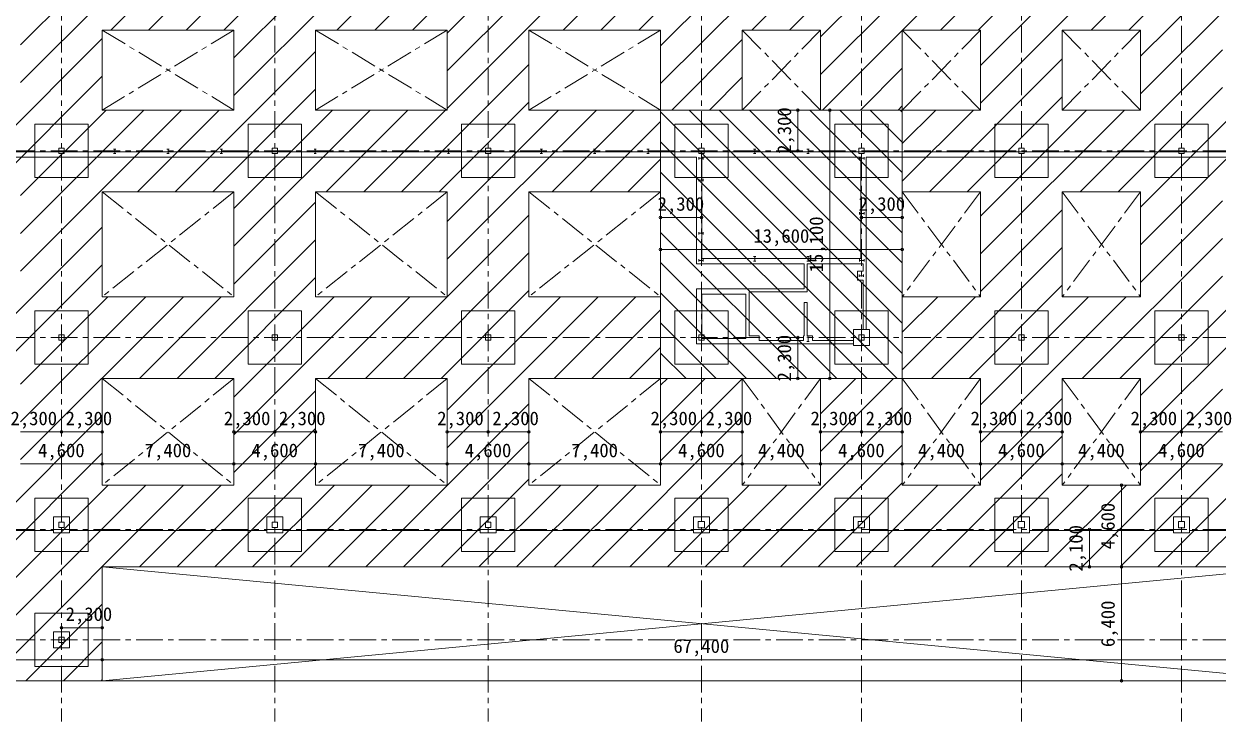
# Model space of a CAD drawing. Units: millimetres at full size, sheet at 1:300. Extents: x -272537 to 274500, y -185098 to 187500.
# Drawn here: x -234214 to -167041, y 77399 to 116793 of the extents above; entities that cross this region are included whole.
import ezdxf
from ezdxf.enums import TextEntityAlignment as Align

# ---------------------------------------------------------------- set-up
doc = ezdxf.new("R2010")
doc.units = ezdxf.units.MM
doc.header["$LTSCALE"] = 300
doc.header["$PDMODE"] = 32
doc.header["$PDSIZE"] = 150
doc.linetypes.add('CHAIN1', pattern=[8, 5, -1, 1, -1])
for name, color, linetype, lineweight in [('0-0_基準線', 7, 'Continuous', 9), ('0-1_躯体', 2, 'Continuous', 9), ('0-2_間仕切り', 7, 'Continuous', 9), ('0-3_建具', 2, 'Continuous', 18), ('0-4_設備家具', 7, 'CHAIN1', 9), ('0-6_文字', 2, 'Continuous', 5), ('0-8_補助線', 4, 'Continuous', 5), ('0-F_', 4, 'CHAIN1', 5)]:
    doc.layers.add(name, color=color, linetype=linetype, lineweight=lineweight)
doc.styles.add('ＭＳ ゴシック', font='')
doc.styles.get('ＭＳ ゴシック').set_extended_font_data('MS Gothic')

msp = doc.modelspace()

# ---------------------------------------------------------------- linework, layer by layer
at = {"layer": '0-0_基準線'}
for p, q in [((-229165.6, 109743.3), (-229040.6, 109743.3)), ((-229165.6, 109493.3), (-229040.6, 109493.3)), ((-229103.1, 109743.3), (-229103.1, 109493.3)), ((-226165.6, 109743.3), (-226040.6, 109743.3)), ((-226165.6, 109493.3), (-226040.6, 109493.3)), ((-226103.1, 109743.3), (-226103.1, 109493.3)), ((-223165.6, 109743.3), (-223040.6, 109743.3)), ((-223165.6, 109493.3), (-223040.6, 109493.3)), ((-223103.1, 109743.3), (-223103.1, 109493.3)), ((-217890.6, 109743.3), (-217765.6, 109743.3)), ((-217890.6, 109493.3), (-217765.6, 109493.3)), ((-217828.1, 109743.3), (-217828.1, 109493.3)), ((-210390.6, 109743.3), (-210265.6, 109743.3)), ((-210390.6, 109493.3), (-210265.6, 109493.3)), ((-210328.1, 109743.3), (-210328.1, 109493.3)), ((-205165.6, 109743.3), (-205040.6, 109743.3)), ((-205165.6, 109493.3), (-205040.6, 109493.3)), ((-205103.1, 109743.3), (-205103.1, 109493.3)), ((-202165.6, 109743.3), (-202040.6, 109743.3)), ((-202165.6, 109493.3), (-202040.6, 109493.3)), ((-202103.1, 109743.3), (-202103.1, 109493.3)), ((-199165.6, 109743.3), (-199040.6, 109743.3)), ((-199165.6, 109493.3), (-199040.6, 109493.3)), ((-199103.1, 109743.3), (-199103.1, 109493.3)), ((-193165.6, 109743.3), (-193040.6, 109743.3)), ((-193165.6, 109493.3), (-193040.6, 109493.3)), ((-193103.1, 109743.3), (-193103.1, 109493.3)), ((-190165.6, 109743.3), (-190040.6, 109743.3)), ((-190165.6, 109493.3), (-190040.6, 109493.3)), ((-190103.1, 109743.3), (-190103.1, 109493.3)), ((-196253.1, 109293.3), (-196253.1, 109168.3)), ((-196003.1, 109230.8), (-196253.1, 109230.8)), ((-196003.1, 109293.3), (-196003.1, 109168.3)), ((-187203.1, 109293.3), (-187203.1, 109168.3)), ((-186953.1, 109230.8), (-187203.1, 109230.8)), ((-186953.1, 109293.3), (-186953.1, 109168.3)), ((-196253.1, 108072.7), (-196253.1, 107947.7)), ((-196003.1, 108010.2), (-196253.1, 108010.2)), ((-196003.1, 108072.7), (-196003.1, 107947.7)), ((-187203.1, 106197.5), (-187203.1, 106072.5)), ((-186953.1, 106135), (-187203.1, 106135)), ((-186953.1, 106197.5), (-186953.1, 106072.5)), ((-196253.1, 105072.7), (-196253.1, 104947.7)), ((-196003.1, 105010.2), (-196253.1, 105010.2)), ((-196003.1, 105072.7), (-196003.1, 104947.7)), ((-196253.1, 103548.3), (-196253.1, 103423.3)), ((-196003.1, 103485.8), (-196253.1, 103485.8)), ((-196003.1, 103548.3), (-196003.1, 103423.3)), ((-193165.6, 103698.3), (-193040.6, 103698.3)), ((-193165.6, 103448.3), (-193040.6, 103448.3)), ((-193103.1, 103698.3), (-193103.1, 103448.3)), ((-190165.6, 103698.3), (-190040.6, 103698.3)), ((-190165.6, 103448.3), (-190040.6, 103448.3)), ((-190103.1, 103698.3), (-190103.1, 103448.3)), ((-187203.1, 103423.3), (-187203.1, 103548.3)), ((-186953.1, 103485.8), (-187203.1, 103485.8)), ((-186953.1, 103423.3), (-186953.1, 103548.3)), ((-187228.1, 102689.2), (-187228.1, 102564.2)), ((-186978.1, 102626.7), (-187228.1, 102626.7)), ((-186978.1, 102689.2), (-186978.1, 102564.2)), ((-190165.6, 99168.3), (-190040.6, 99168.3)), ((-190165.6, 98918.3), (-190040.6, 98918.3)), ((-190103.1, 99168.3), (-190103.1, 98918.3)), ((-196278.1, 88793.3), (-195928.1, 88793.3)), ((-196278.1, 88443.3), (-196278.1, 88793.3)), ((-187278.1, 88793.3), (-186928.1, 88793.3)), ((-186928.1, 88793.3), (-186928.1, 88443.3)), ((-178278.1, 88793.3), (-177928.1, 88793.3)), ((-178278.1, 88443.3), (-178278.1, 88793.3)), ((-169278.1, 88793.3), (-168928.1, 88793.3)), ((-169278.1, 88443.3), (-169278.1, 88793.3))]:
    msp.add_line(p, q, dxfattribs=at)
for points in [[(-232253.1, 109793.3), (-231953.1, 109793.3), (-231953.1, 109493.3), (-232253.1, 109493.3)], [(-220253.1, 109793.3), (-219953.1, 109793.3), (-219953.1, 109493.3), (-220253.1, 109493.3)], [(-208253.1, 109793.3), (-207953.1, 109793.3), (-207953.1, 109493.3), (-208253.1, 109493.3)], [(-196253.1, 109793.3), (-195953.1, 109793.3), (-195953.1, 109493.3), (-196253.1, 109493.3)], [(-187253.1, 109793.3), (-186953.1, 109793.3), (-186953.1, 109493.3), (-187253.1, 109493.3)], [(-178253.1, 109793.3), (-177953.1, 109793.3), (-177953.1, 109493.3), (-178253.1, 109493.3)], [(-169253.1, 109793.3), (-168953.1, 109793.3), (-168953.1, 109493.3), (-169253.1, 109493.3)], [(-232253.1, 99293.3), (-231953.1, 99293.3), (-231953.1, 98993.3), (-232253.1, 98993.3)], [(-220253.1, 99293.3), (-219953.1, 99293.3), (-219953.1, 98993.3), (-220253.1, 98993.3)], [(-208253.1, 99293.3), (-207953.1, 99293.3), (-207953.1, 98993.3), (-208253.1, 98993.3)], [(-196253.1, 99293.3), (-195953.1, 99293.3), (-195953.1, 98993.3), (-196253.1, 98993.3)], [(-187253.1, 99293.3), (-186953.1, 99293.3), (-186953.1, 98993.3), (-187253.1, 98993.3)], [(-178253.1, 99293.3), (-177953.1, 99293.3), (-177953.1, 98993.3), (-178253.1, 98993.3)], [(-169253.1, 99293.3), (-168953.1, 99293.3), (-168953.1, 98993.3), (-169253.1, 98993.3)], [(-232253.1, 88768.3), (-231953.1, 88768.3), (-231953.1, 88468.3), (-232253.1, 88468.3)], [(-220253.1, 88768.3), (-219953.1, 88768.3), (-219953.1, 88468.3), (-220253.1, 88468.3)], [(-208253.1, 88768.3), (-207953.1, 88768.3), (-207953.1, 88468.3), (-208253.1, 88468.3)], [(-232253.1, 82293.3), (-231953.1, 82293.3), (-231953.1, 81993.3), (-232253.1, 81993.3)]]:
    msp.add_lwpolyline(points, close=True, dxfattribs=at)
for points in [[(-195928.1, 88793.3), (-195928.1, 88443.3), (-196278.1, 88443.3)], [(-186928.1, 88443.3), (-187278.1, 88443.3), (-187278.1, 88793.3)], [(-177928.1, 88793.3), (-177928.1, 88443.3), (-178278.1, 88443.3)], [(-168928.1, 88793.3), (-168928.1, 88443.3), (-169278.1, 88443.3)]]:
    msp.add_lwpolyline(points, dxfattribs=at)
at = {"layer": '0-1_躯体', "color": 7}
for p, q in [((-233603.1, 111143.3), (-233603.1, 108143.3)), ((-230603.1, 111143.3), (-233603.1, 111143.3)), ((-230603.1, 108143.3), (-230603.1, 111143.3)), ((-221603.1, 111143.3), (-221603.1, 108143.3)), ((-218603.1, 111143.3), (-221603.1, 111143.3)), ((-218603.1, 108143.3), (-218603.1, 111143.3)), ((-209603.1, 111143.3), (-209603.1, 108143.3)), ((-206603.1, 111143.3), (-209603.1, 111143.3)), ((-206603.1, 108143.3), (-206603.1, 111143.3)), ((-179603.1, 111143.3), (-179603.1, 108143.3)), ((-176603.1, 111143.3), (-179603.1, 111143.3)), ((-176603.1, 108143.3), (-176603.1, 111143.3)), ((-170603.1, 111143.3), (-170603.1, 108143.3)), ((-167603.1, 111143.3), (-170603.1, 111143.3)), ((-167603.1, 108143.3), (-167603.1, 111143.3)), ((-233603.1, 108143.3), (-230603.1, 108143.3)), ((-221603.1, 108143.3), (-218603.1, 108143.3)), ((-209603.1, 108143.3), (-206603.1, 108143.3)), ((-179603.1, 108143.3), (-176603.1, 108143.3)), ((-170603.1, 108143.3), (-167603.1, 108143.3)), ((-233603.1, 100643.3), (-233603.1, 97643.3)), ((-230603.1, 100643.3), (-233603.1, 100643.3)), ((-230603.1, 97643.3), (-230603.1, 100643.3)), ((-221603.1, 100643.3), (-221603.1, 97643.3)), ((-218603.1, 100643.3), (-221603.1, 100643.3)), ((-218603.1, 97643.3), (-218603.1, 100643.3)), ((-209603.1, 100643.3), (-209603.1, 97643.3)), ((-206603.1, 100643.3), (-209603.1, 100643.3)), ((-206603.1, 97643.3), (-206603.1, 100643.3)), ((-197603.1, 100643.3), (-197603.1, 97643.3)), ((-194603.1, 100643.3), (-197603.1, 100643.3)), ((-194603.1, 97643.3), (-194603.1, 100643.3)), ((-188603.1, 100643.3), (-188603.1, 97643.3)), ((-185603.1, 100643.3), (-188603.1, 100643.3)), ((-185603.1, 97643.3), (-185603.1, 100643.3)), ((-179603.1, 100643.3), (-179603.1, 97643.3)), ((-176603.1, 100643.3), (-179603.1, 100643.3)), ((-176603.1, 97643.3), (-176603.1, 100643.3)), ((-170603.1, 100643.3), (-170603.1, 97643.3)), ((-167603.1, 100643.3), (-170603.1, 100643.3)), ((-167603.1, 97643.3), (-167603.1, 100643.3)), ((-233603.1, 97643.3), (-230603.1, 97643.3)), ((-221603.1, 97643.3), (-218603.1, 97643.3)), ((-209603.1, 97643.3), (-206603.1, 97643.3)), ((-197603.1, 97643.3), (-194603.1, 97643.3)), ((-188603.1, 97643.3), (-185603.1, 97643.3)), ((-179603.1, 97643.3), (-176603.1, 97643.3)), ((-170603.1, 97643.3), (-167603.1, 97643.3)), ((-233603.1, 90118.3), (-233603.1, 87118.3)), ((-230603.1, 90118.3), (-233603.1, 90118.3)), ((-230603.1, 87118.3), (-230603.1, 90118.3)), ((-221603.1, 90118.3), (-221603.1, 87118.3)), ((-218603.1, 90118.3), (-221603.1, 90118.3)), ((-218603.1, 87118.3), (-218603.1, 90118.3)), ((-209603.1, 90118.3), (-209603.1, 87118.3)), ((-206603.1, 90118.3), (-209603.1, 90118.3)), ((-206603.1, 87118.3), (-206603.1, 90118.3)), ((-197603.1, 90118.3), (-197603.1, 87118.3)), ((-194603.1, 90118.3), (-197603.1, 90118.3)), ((-194603.1, 87118.3), (-194603.1, 90118.3)), ((-188603.1, 90118.3), (-188603.1, 87118.3)), ((-185603.1, 90118.3), (-188603.1, 90118.3)), ((-185603.1, 87118.3), (-185603.1, 90118.3)), ((-179603.1, 90118.3), (-179603.1, 87118.3)), ((-176603.1, 90118.3), (-179603.1, 90118.3)), ((-176603.1, 87118.3), (-176603.1, 90118.3)), ((-170603.1, 90118.3), (-170603.1, 87118.3)), ((-167603.1, 90118.3), (-170603.1, 90118.3)), ((-167603.1, 87118.3), (-167603.1, 90118.3)), ((-233603.1, 87118.3), (-230603.1, 87118.3)), ((-221603.1, 87118.3), (-218603.1, 87118.3)), ((-209603.1, 87118.3), (-206603.1, 87118.3)), ((-197603.1, 87118.3), (-194603.1, 87118.3)), ((-188603.1, 87118.3), (-185603.1, 87118.3)), ((-179603.1, 87118.3), (-176603.1, 87118.3)), ((-170603.1, 87118.3), (-167603.1, 87118.3)), ((-233603.1, 83643.3), (-233603.1, 80643.3)), ((-230603.1, 83643.3), (-233603.1, 83643.3)), ((-230603.1, 80643.3), (-230603.1, 83643.3)), ((-233603.1, 80643.3), (-230603.1, 80643.3))]:
    msp.add_line(p, q, dxfattribs=at)
at = {"layer": '0-1_躯体', "color": 1}
for p, q in [((-197603.1, 111143.3), (-197603.1, 108143.3)), ((-194603.1, 111143.3), (-197603.1, 111143.3)), ((-194603.1, 108143.3), (-194603.1, 111143.3)), ((-188603.1, 111143.3), (-188603.1, 108143.3)), ((-185603.1, 111143.3), (-188603.1, 111143.3)), ((-185603.1, 108143.3), (-185603.1, 111143.3)), ((-197603.1, 108143.3), (-194603.1, 108143.3)), ((-188603.1, 108143.3), (-185603.1, 108143.3))]:
    msp.add_line(p, q, dxfattribs=at)
at = {"layer": '0-2_間仕切り'}
for p, q in [((-196378.1, 109593.3), (-244153.1, 109593.3)), ((-151153.1, 109593.3), (-186828.1, 109593.3)), ((-244453.1, 109293.3), (-196378.1, 109293.3)), ((-186828.1, 109293.3), (-151453.1, 109293.3)), ((-190328.1, 101893.3), (-190328.1, 103293.3)), ((-190148.1, 103293.3), (-190148.1, 101713.3)), ((-190148.1, 103293.3), (-187008.1, 103293.3)), ((-187328.1, 102376.7), (-187328.1, 102876.7)), ((-187328.1, 102876.7), (-187008.1, 102876.7)), ((-187008.1, 102876.7), (-187008.1, 103293.3)), ((-186828.1, 99593.3), (-186828.1, 103293.3)), ((-187328.1, 102376.7), (-187008.1, 102376.7)), ((-187008.1, 99593.3), (-187008.1, 102376.7)), ((-196378.1, 98793.3), (-196378.1, 101893.3)), ((-196378.1, 101893.3), (-190328.1, 101893.3)), ((-196078.1, 99093.3), (-196078.1, 101593.3)), ((-193425.4, 101713.3), (-190148.1, 101713.3)), ((-193425.4, 101713.3), (-193425.4, 99243.3)), ((-190328.1, 101113.3), (-190148.1, 101113.3)), ((-190328.1, 101113.3), (-190328.1, 99243.3)), ((-190148.1, 101113.3), (-190148.1, 99243.3)), ((-187553.1, 98793.3), (-196378.1, 98793.3)), ((-196078.1, 99093.3), (-193605.4, 99093.3)), ((-192853.1, 99243.3), (-193425.4, 99243.3)), ((-190353.1, 99243.3), (-190353.1, 98973.3)), ((-190328.1, 99243.3), (-190353.1, 99243.3)), ((-189853.1, 99243.3), (-190148.1, 99243.3)), ((-189853.1, 99243.3), (-189853.1, 98973.3)), ((-187553.1, 98973.3), (-189853.1, 98973.3)), ((-231653.1, 89068.3), (-232553.1, 89068.3)), ((-232553.1, 89068.3), (-232553.1, 88168.3)), ((-231653.1, 88168.3), (-231653.1, 89068.3)), ((-219653.1, 89068.3), (-220553.1, 89068.3)), ((-220553.1, 89068.3), (-220553.1, 88168.3)), ((-219653.1, 88168.3), (-219653.1, 89068.3)), ((-207653.1, 89068.3), (-208553.1, 89068.3)), ((-208553.1, 89068.3), (-208553.1, 88168.3)), ((-207653.1, 88168.3), (-207653.1, 89068.3)), ((-195653.1, 89068.3), (-196553.1, 89068.3)), ((-196553.1, 89068.3), (-196553.1, 88168.3)), ((-195653.1, 88168.3), (-195653.1, 89068.3)), ((-186653.1, 89068.3), (-187553.1, 89068.3)), ((-187553.1, 89068.3), (-187553.1, 88168.3)), ((-186653.1, 88168.3), (-186653.1, 89068.3)), ((-177653.1, 89068.3), (-178553.1, 89068.3)), ((-178553.1, 89068.3), (-178553.1, 88168.3)), ((-177653.1, 88168.3), (-177653.1, 89068.3)), ((-168653.1, 89068.3), (-169553.1, 89068.3)), ((-169553.1, 89068.3), (-169553.1, 88168.3)), ((-168653.1, 88168.3), (-168653.1, 89068.3)), ((-232553.1, 88293.3), (-243678.1, 88293.3)), ((-232553.1, 88168.3), (-231653.1, 88168.3)), ((-220553.1, 88293.3), (-231653.1, 88293.3)), ((-220553.1, 88168.3), (-219653.1, 88168.3)), ((-208553.1, 88293.3), (-219653.1, 88293.3)), ((-208553.1, 88168.3), (-207653.1, 88168.3)), ((-196553.1, 88293.3), (-207653.1, 88293.3)), ((-196553.1, 88168.3), (-195653.1, 88168.3)), ((-187553.1, 88293.3), (-195653.1, 88293.3)), ((-187553.1, 88168.3), (-186653.1, 88168.3)), ((-178553.1, 88293.3), (-186653.1, 88293.3)), ((-178553.1, 88168.3), (-177653.1, 88168.3)), ((-169553.1, 88293.3), (-177653.1, 88293.3)), ((-169553.1, 88168.3), (-168653.1, 88168.3)), ((-76553.1, 88293.3), (-168653.1, 88293.3))]:
    msp.add_line(p, q, dxfattribs=at)
at = {"layer": '0-2_間仕切り', "color": 1}
for p, q in [((-186828.1, 109593.3), (-196378.1, 109593.3)), ((-196378.1, 109293.3), (-196378.1, 103293.3)), ((-196078.1, 109293.3), (-196078.1, 103593.3)), ((-196078.1, 109293.3), (-187128.1, 109293.3)), ((-187128.1, 109293.3), (-187128.1, 103593.3)), ((-186828.1, 103293.3), (-186828.1, 109293.3)), ((-196078.1, 103593.3), (-187128.1, 103593.3)), ((-190328.1, 103293.3), (-196378.1, 103293.3))]:
    msp.add_line(p, q, dxfattribs=at)
at = {"layer": '0-2_間仕切り'}
for points in [[(-196078.1, 101593.3), (-193605.4, 101593.3), (-193605.4, 99093.3)], [(-192853.1, 99243.3), (-192853.1, 98973.3), (-190353.1, 98973.3)]]:
    msp.add_lwpolyline(points, dxfattribs=at)
for points in [[(-187553.1, 98693.3), (-186653.1, 98693.3), (-186653.1, 99593.3), (-187553.1, 99593.3)], [(-232553.1, 81693.3), (-231653.1, 81693.3), (-231653.1, 82593.3), (-232553.1, 82593.3)]]:
    msp.add_lwpolyline(points, close=True, dxfattribs=at)
at = {"layer": '0-3_建具'}
for p, q in [((-229803.1, 116443.3), (-222403.1, 116443.3)), ((-229803.1, 116443.3), (-229803.1, 111943.3)), ((-222403.1, 116443.3), (-222403.1, 111943.3)), ((-217803.1, 116443.3), (-210403.1, 116443.3)), ((-217803.1, 116443.3), (-217803.1, 111943.3)), ((-210403.1, 116443.3), (-210403.1, 111943.3)), ((-205803.1, 116443.3), (-198403.1, 116443.3)), ((-205803.1, 116443.3), (-205803.1, 111943.3)), ((-198403.1, 116443.3), (-198403.1, 90843.3)), ((-193803.1, 116443.3), (-189403.1, 116443.3)), ((-193803.1, 116443.3), (-193803.1, 111943.3)), ((-189403.1, 116443.3), (-189403.1, 111943.3)), ((-184803.1, 116443.3), (-180403.1, 116443.3)), ((-184803.1, 116443.3), (-184803.1, 90843.3)), ((-180403.1, 116443.3), (-180403.1, 111943.3)), ((-175803.1, 116443.3), (-171403.1, 116443.3)), ((-175803.1, 116443.3), (-175803.1, 111943.3)), ((-171403.1, 116443.3), (-171403.1, 111943.3)), ((-229803.1, 111943.3), (-222403.1, 111943.3)), ((-217803.1, 111943.3), (-210403.1, 111943.3)), ((-205803.1, 111943.3), (-180403.1, 111943.3)), ((-175803.1, 111943.3), (-171403.1, 111943.3)), ((-229803.1, 107343.3), (-222403.1, 107343.3)), ((-229803.1, 107343.3), (-229803.1, 101443.3)), ((-222403.1, 107343.3), (-222403.1, 101443.3)), ((-217803.1, 107343.3), (-210403.1, 107343.3)), ((-217803.1, 107343.3), (-217803.1, 101443.3)), ((-210403.1, 107343.3), (-210403.1, 101443.3)), ((-205803.1, 107343.3), (-198403.1, 107343.3)), ((-205803.1, 107343.3), (-205803.1, 101443.3)), ((-184803.1, 107343.3), (-180403.1, 107343.3)), ((-180403.1, 107343.3), (-180403.1, 101443.3)), ((-175803.1, 107343.3), (-171403.1, 107343.3)), ((-175803.1, 107343.3), (-175803.1, 101443.3)), ((-171403.1, 107343.3), (-171403.1, 101443.3)), ((-229803.1, 101443.3), (-222403.1, 101443.3)), ((-217803.1, 101443.3), (-210403.1, 101443.3)), ((-205803.1, 101443.3), (-198403.1, 101443.3)), ((-184803.1, 101443.3), (-180403.1, 101443.3)), ((-175803.1, 101443.3), (-171403.1, 101443.3)), ((-229803.1, 96843.3), (-222403.1, 96843.3)), ((-229803.1, 96843.3), (-229803.1, 90843.3)), ((-222403.1, 96843.3), (-222403.1, 90843.3)), ((-217803.1, 96843.3), (-210403.1, 96843.3)), ((-217803.1, 96843.3), (-217803.1, 90843.3)), ((-210403.1, 96843.3), (-210403.1, 90843.3)), ((-205803.1, 96843.3), (-205803.1, 90843.3)), ((-205803.1, 96843.3), (-180403.1, 96843.3)), ((-193803.1, 96843.3), (-193803.1, 90843.3)), ((-189403.1, 96843.3), (-189403.1, 90843.3)), ((-180403.1, 96843.3), (-180403.1, 90843.3)), ((-175803.1, 96843.3), (-171403.1, 96843.3)), ((-175803.1, 96843.3), (-175803.1, 90843.3)), ((-171403.1, 96843.3), (-171403.1, 90843.3)), ((-229803.1, 90843.3), (-222403.1, 90843.3)), ((-217803.1, 90843.3), (-210403.1, 90843.3)), ((-205803.1, 90843.3), (-198403.1, 90843.3)), ((-193803.1, 90843.3), (-189403.1, 90843.3)), ((-184803.1, 90843.3), (-180403.1, 90843.3)), ((-175803.1, 90843.3), (-171403.1, 90843.3)), ((-229803.1, 86243.3), (-229803.1, 79843.3)), ((-162403.1, 79843.3), (-245103.1, 79843.3))]:
    msp.add_line(p, q, dxfattribs=at)
msp.add_lwpolyline([(-162403.1, 64743.3), (-162403.1, 86243.3), (-229803.1, 86243.3)], dxfattribs=at)
at = {"layer": '0-4_設備家具'}
for p, q in [((-222403.1, 116443.3), (-229803.1, 111943.3)), ((-229803.1, 116443.3), (-222403.1, 111943.3)), ((-210403.1, 116443.3), (-217803.1, 111943.3)), ((-217803.1, 116443.3), (-210403.1, 111943.3)), ((-198403.1, 116443.3), (-205803.1, 111943.3)), ((-205803.1, 116443.3), (-198403.1, 111943.3)), ((-189403.1, 116443.3), (-193803.1, 111943.3)), ((-193803.1, 116443.3), (-189403.1, 111943.3)), ((-180403.1, 116443.3), (-184803.1, 111943.3)), ((-184803.1, 116443.3), (-180403.1, 111943.3)), ((-171403.1, 116443.3), (-175803.1, 111943.3)), ((-175803.1, 116443.3), (-171403.1, 111943.3)), ((-222403.1, 107343.3), (-229803.1, 101443.3)), ((-229803.1, 107343.3), (-222403.1, 101443.3)), ((-210403.1, 107343.3), (-217803.1, 101443.3)), ((-217803.1, 107343.3), (-210403.1, 101443.3)), ((-198403.1, 107343.3), (-205803.1, 101443.3)), ((-205803.1, 107343.3), (-198403.1, 101443.3)), ((-180403.1, 107343.3), (-184803.1, 101443.3)), ((-184803.1, 107343.3), (-180403.1, 101443.3)), ((-171403.1, 107343.3), (-175803.1, 101443.3)), ((-175803.1, 107343.3), (-171403.1, 101443.3)), ((-222403.1, 96843.3), (-229803.1, 90843.3)), ((-229803.1, 96843.3), (-222403.1, 90843.3)), ((-210403.1, 96843.3), (-217803.1, 90843.3)), ((-217803.1, 96843.3), (-210403.1, 90843.3)), ((-198403.1, 96843.3), (-205803.1, 90843.3)), ((-205803.1, 96843.3), (-198403.1, 90843.3)), ((-189403.1, 96843.3), (-193803.1, 90843.3)), ((-193803.1, 96843.3), (-189403.1, 90843.3)), ((-180403.1, 96843.3), (-184803.1, 90843.3)), ((-184803.1, 96843.3), (-180403.1, 90843.3)), ((-171403.1, 96843.3), (-175803.1, 90843.3)), ((-175803.1, 96843.3), (-171403.1, 90843.3))]:
    msp.add_line(p, q, dxfattribs=at)
at = {"layer": '0-4_設備家具', "linetype": 'Continuous'}
for p, q in [((-229803.1, 79843.3), (-162403.1, 86243.3)), ((-162403.1, 79843.3), (-229803.1, 86243.3))]:
    msp.add_line(p, q, dxfattribs=at)
at = {"layer": '0-6_文字', "color": 4}
for p, q in [((-190677.8, 111943.3), (-190677.8, 109643.3)), ((-188877.8, 111943.3), (-188877.8, 96843.3)), ((-196103.1, 105900.2), (-198403.1, 105900.2)), ((-184803.1, 105900.2), (-187103.1, 105900.2)), ((-198403.1, 104100.2), (-184803.1, 104100.2)), ((-190677.8, 99143.3), (-190677.8, 96843.3)), ((-232103.1, 93835.1), (-234403.1, 93835.1)), ((-229803.1, 93835.1), (-232103.1, 93835.1)), ((-220103.1, 93835.1), (-222403.1, 93835.1)), ((-217803.1, 93835.1), (-220103.1, 93835.1)), ((-208103.1, 93835.1), (-210403.1, 93835.1)), ((-205803.1, 93835.1), (-208103.1, 93835.1)), ((-196103.1, 93835.1), (-198403.1, 93835.1)), ((-193803.1, 93835.1), (-196103.1, 93835.1)), ((-187103.1, 93835.1), (-189403.1, 93835.1)), ((-184803.1, 93835.1), (-187103.1, 93835.1)), ((-178103.1, 93835.1), (-180403.1, 93835.1)), ((-175803.1, 93835.1), (-178103.1, 93835.1)), ((-169103.1, 93835.1), (-171403.1, 93835.1)), ((-166803.1, 93835.1), (-169103.1, 93835.1)), ((-234403.1, 92035.1), (-229803.1, 92035.1)), ((-229803.1, 92035.1), (-222403.1, 92035.1)), ((-222403.1, 92035.1), (-217803.1, 92035.1)), ((-217803.1, 92035.1), (-210403.1, 92035.1)), ((-210403.1, 92035.1), (-205803.1, 92035.1)), ((-205803.1, 92035.1), (-198403.1, 92035.1)), ((-198403.1, 92035.1), (-193803.1, 92035.1)), ((-193803.1, 92035.1), (-189403.1, 92035.1)), ((-189403.1, 92035.1), (-184803.1, 92035.1)), ((-184803.1, 92035.1), (-180403.1, 92035.1)), ((-180403.1, 92035.1), (-175803.1, 92035.1)), ((-175803.1, 92035.1), (-171403.1, 92035.1)), ((-171403.1, 92035.1), (-166803.1, 92035.1)), ((-172476.2, 90843.3), (-172476.2, 86243.3)), ((-174276.2, 88343.3), (-174276.2, 86243.3)), ((-172476.2, 86243.3), (-172476.2, 79843.3)), ((-229803.1, 82823.4), (-232103.1, 82823.4)), ((-245103.1, 81023.4), (-229803.1, 81023.4)), ((-162403.1, 81023.4), (-229803.1, 81023.4))]:
    msp.add_line(p, q, dxfattribs=at)
at = {"layer": '0-6_文字'}
for p in [(-190677.8, 111943.3), (-188877.8, 111943.3), (-190677.8, 109643.3), (-198403.1, 105900.2), (-196103.1, 105900.2), (-187103.1, 105900.2), (-184803.1, 105900.2), (-198403.1, 104100.2), (-184803.1, 104100.2), (-190677.8, 99143.3), (-190677.8, 96843.3), (-188877.8, 96843.3), (-232103.1, 93835.1), (-229803.1, 93835.1), (-222403.1, 93835.1), (-220103.1, 93835.1), (-217803.1, 93835.1), (-210403.1, 93835.1), (-208103.1, 93835.1), (-205803.1, 93835.1), (-198403.1, 93835.1), (-196103.1, 93835.1), (-193803.1, 93835.1), (-189403.1, 93835.1), (-187103.1, 93835.1), (-184803.1, 93835.1), (-180403.1, 93835.1), (-178103.1, 93835.1), (-175803.1, 93835.1), (-171403.1, 93835.1), (-169103.1, 93835.1), (-229803.1, 92035.1), (-222403.1, 92035.1), (-217803.1, 92035.1), (-210403.1, 92035.1), (-205803.1, 92035.1), (-198403.1, 92035.1), (-193803.1, 92035.1), (-189403.1, 92035.1), (-184803.1, 92035.1), (-180403.1, 92035.1), (-175803.1, 92035.1), (-171403.1, 92035.1), (-172476.2, 90843.3), (-174276.2, 88343.3), (-174276.2, 86243.3), (-172476.2, 86243.3), (-232103.1, 82823.4), (-229803.1, 82823.4), (-229803.1, 81023.4), (-172476.2, 79843.3)]:
    msp.add_point(p, dxfattribs=at)
at = {"layer": '0-8_補助線'}
for p, q in [((-184784.2, 116443.3), (-166803.1, 134424.3)), ((-214482.6, 116443.3), (-205803.1, 125122.8)), ((-201754.7, 116443.3), (-193803.1, 124394.9)), ((-193269.4, 116443.3), (-184803.1, 124909.6)), ((-225089.2, 116443.3), (-217803.1, 123729.4)), ((-174177.6, 116443.3), (-166803.1, 123817.7)), ((-212361.3, 116443.3), (-205803.1, 123001.5)), ((-182662.8, 116443.3), (-175803.1, 123303)), ((-199633.4, 116443.3), (-193803.1, 122273.6)), ((-191148.1, 116443.3), (-184803.1, 122788.3)), ((-222967.9, 116443.3), (-217803.1, 121608.1)), ((-172056.2, 116443.3), (-166803.1, 121696.4)), ((-234403.1, 113493.4), (-226853.2, 121043.3)), ((-234403.1, 115614.7), (-228974.5, 121043.3)), ((-229331.9, 116443.3), (-224731.9, 121043.3)), ((-227210.6, 116443.3), (-222610.6, 121043.3)), ((-222403.1, 112765.5), (-214125.3, 121043.3)), ((-222403.1, 114886.8), (-216246.6, 121043.3)), ((-216604, 116443.3), (-212004, 121043.3)), ((-210403.1, 112037.5), (-201397.4, 121043.3)), ((-210403.1, 114158.9), (-203518.7, 121043.3)), ((-210403.1, 116280.2), (-205640, 121043.3)), ((-203876, 116443.3), (-199276, 121043.3)), ((-198403.1, 113430.9), (-190790.8, 121043.3)), ((-198403.1, 115552.3), (-192912.1, 121043.3)), ((-189403.1, 113945.7), (-182305.5, 121043.3)), ((-189403.1, 116067), (-184426.8, 121043.3)), ((-180541.5, 116443.3), (-175803.1, 121181.7)), ((-180403.1, 112339.1), (-171698.9, 121043.3)), ((-180403.1, 114460.4), (-173820.2, 121043.3)), ((-171403.1, 112853.8), (-163213.6, 121043.3)), ((-171403.1, 114975.1), (-165334.9, 121043.3)), ((-189284.2, 111943.3), (-184803.1, 116424.3)), ((-238431.9, 107343.3), (-229803.1, 115972.1)), ((-197769.4, 111943.3), (-193803.1, 115909.6)), ((-225704, 107343.3), (-217803.1, 115244.1)), ((-174792.3, 107343.3), (-166803.1, 115332.5)), ((-212976, 107343.3), (-205803.1, 114516.2)), ((-187162.8, 111943.3), (-184803.1, 114303)), ((-183277.6, 107343.3), (-175803.1, 114817.7)), ((-236310.6, 107343.3), (-229803.1, 113850.7)), ((-195648.1, 111943.3), (-193803.1, 113788.3)), ((-223582.6, 107343.3), (-217803.1, 113122.8)), ((-172671, 107343.3), (-166803.1, 113211.1)), ((-210854.7, 107343.3), (-205803.1, 112394.9)), ((-185041.5, 111943.3), (-184803.1, 112181.7)), ((-181156.2, 107343.3), (-175803.1, 112696.4)), ((-234403.1, 102886.8), (-225346.6, 111943.3)), ((-234403.1, 105008.1), (-227467.9, 111943.3)), ((-234403.1, 107129.4), (-229589.2, 111943.3)), ((-227825.3, 107343.3), (-223225.3, 111943.3)), ((-222403.1, 104280.2), (-214740, 111943.3)), ((-222403.1, 106401.5), (-216861.3, 111943.3)), ((-217218.7, 107343.3), (-212618.7, 111943.3)), ((-215097.4, 107343.3), (-210497.4, 111943.3)), ((-210403.1, 103552.3), (-202012.1, 111943.3)), ((-210403.1, 105673.6), (-204133.4, 111943.3)), ((-204490.8, 107343.3), (-199890.8, 111943.3)), ((-198403.1, 111853.3), (-184803.1, 98253.3)), ((-196796.1, 111943.3), (-184803.1, 99950.3)), ((-195099.1, 111943.3), (-184803.1, 101647.4)), ((-193402, 111943.3), (-184803.1, 103344.4)), ((-191705, 111943.3), (-184803.1, 105041.5)), ((-190007.9, 111943.3), (-184803.1, 106738.6)), ((-188310.9, 111943.3), (-184803.1, 108435.6)), ((-186613.8, 111943.3), (-184803.1, 110132.7)), ((-184916.8, 111943.3), (-184803.1, 111829.7)), ((-184803.1, 107939.1), (-180798.9, 111943.3)), ((-184803.1, 110060.4), (-182920.2, 111943.3)), ((-180403.1, 103853.8), (-172313.6, 111943.3)), ((-180403.1, 105975.1), (-174434.9, 111943.3)), ((-171403.1, 104368.5), (-163828.3, 111943.3)), ((-171403.1, 106489.8), (-165949.6, 111943.3)), ((-202369.4, 107343.3), (-198403.1, 111309.6)), ((-198403.1, 110156.2), (-185090.3, 96843.3)), ((-200248.1, 107343.3), (-198403.1, 109188.3)), ((-198403.1, 108459.2), (-186787.3, 96843.3)), ((-171403.1, 102247.2), (-166803.1, 106847.2)), ((-222403.1, 102158.9), (-217803.1, 106758.9)), ((-198403.1, 106762.1), (-188484.4, 96843.3)), ((-180403.1, 101732.5), (-175803.1, 106332.5)), ((-214990.8, 96843.3), (-205803.1, 106030.9)), ((-238325.3, 96843.3), (-229803.1, 105365.5)), ((-198403.1, 105065.1), (-190181.4, 96843.3)), ((-225597.4, 96843.3), (-217803.1, 104637.5)), ((-183171, 96843.3), (-175803.1, 104211.1)), ((-174685.7, 96843.3), (-166803.1, 104725.9)), ((-212869.4, 96843.3), (-205803.1, 103909.6)), ((-236204, 96843.3), (-229803.1, 103244.1)), ((-198403.1, 103368), (-191878.5, 96843.3)), ((-223476, 96843.3), (-217803.1, 102516.2)), ((-172564.3, 96843.3), (-166803.1, 102604.5)), ((-234403.1, 92280.2), (-225240, 101443.3)), ((-234403.1, 94401.5), (-227361.3, 101443.3)), ((-234403.1, 96522.8), (-229482.6, 101443.3)), ((-227718.7, 96843.3), (-223118.7, 101443.3)), ((-222403.1, 93673.6), (-214633.4, 101443.3)), ((-222403.1, 95794.9), (-216754.7, 101443.3)), ((-217112.1, 96843.3), (-212512.1, 101443.3)), ((-210748.1, 96843.3), (-205803.1, 101788.3)), ((-210403.1, 92945.7), (-201905.5, 101443.3)), ((-210403.1, 95067), (-204026.8, 101443.3)), ((-204384.2, 96843.3), (-199784.2, 101443.3)), ((-198403.1, 101670.9), (-193575.5, 96843.3)), ((-184803.1, 97332.5), (-180692.3, 101443.3)), ((-184803.1, 99453.8), (-182813.6, 101443.3)), ((-181049.6, 96843.3), (-175803.1, 102089.8)), ((-180403.1, 93247.2), (-172207, 101443.3)), ((-180403.1, 95368.5), (-174328.3, 101443.3)), ((-171403.1, 93761.9), (-163721.7, 101443.3)), ((-171403.1, 95883.2), (-165843, 101443.3)), ((-202262.8, 96843.3), (-198403.1, 100703)), ((-198403.1, 99973.9), (-195272.6, 96843.3)), ((-200141.5, 96843.3), (-198403.1, 98581.7)), ((-198403.1, 98276.8), (-196969.7, 96843.3)), ((-198403.1, 94339.1), (-195898.9, 96843.3)), ((-198403.1, 96460.4), (-198020.2, 96843.3)), ((-198403.1, 92217.7), (-193803.1, 96817.7)), ((-189403.1, 92732.5), (-185292.3, 96843.3)), ((-189403.1, 94853.8), (-187413.6, 96843.3)), ((-222403.1, 91552.3), (-217803.1, 96152.3)), ((-171403.1, 91640.6), (-166803.1, 96240.6)), ((-214984.2, 86243.3), (-205803.1, 95424.3)), ((-180403.1, 91125.9), (-175803.1, 95725.9)), ((-244718.7, 79843.3), (-229803.1, 94758.9)), ((-193771, 86243.3), (-184803.1, 95211.1)), ((-202256.2, 86243.3), (-193803.1, 94696.4)), ((-174679.1, 86243.3), (-166803.1, 94119.3)), ((-225590.8, 86243.3), (-217803.1, 94030.9)), ((-183164.3, 86243.3), (-175803.1, 93604.5)), ((-212862.8, 86243.3), (-205803.1, 93303)), ((-191649.6, 86243.3), (-184803.1, 93089.8)), ((-242597.4, 79843.3), (-229803.1, 92637.5)), ((-200134.9, 86243.3), (-193803.1, 92575.1)), ((-223469.4, 86243.3), (-217803.1, 91909.6)), ((-181043, 86243.3), (-175803.1, 91483.2)), ((-172557.7, 86243.3), (-166803.1, 91997.9)), ((-240476, 79843.3), (-229476, 90843.3)), ((-238354.7, 79843.3), (-227354.7, 90843.3)), ((-236233.4, 79843.3), (-225233.4, 90843.3)), ((-227712.1, 86243.3), (-223112.1, 90843.3)), ((-221348.1, 86243.3), (-216748.1, 90843.3)), ((-219226.8, 86243.3), (-214626.8, 90843.3)), ((-217105.5, 86243.3), (-212505.5, 90843.3)), ((-210741.5, 86243.3), (-205803.1, 91181.7)), ((-208620.2, 86243.3), (-204020.2, 90843.3)), ((-206498.9, 86243.3), (-201898.9, 90843.3)), ((-204377.6, 86243.3), (-199777.6, 90843.3)), ((-198013.6, 86243.3), (-193413.6, 90843.3)), ((-195892.3, 86243.3), (-191292.3, 90843.3)), ((-189528.3, 86243.3), (-184803.1, 90968.5)), ((-187407, 86243.3), (-182807, 90843.3)), ((-185285.7, 86243.3), (-180685.7, 90843.3)), ((-178921.7, 86243.3), (-174321.7, 90843.3)), ((-176800.4, 86243.3), (-172200.4, 90843.3)), ((-170436.4, 86243.3), (-165836.4, 90843.3)), ((-168315.1, 86243.3), (-163715.1, 90843.3)), ((-234112.1, 79843.3), (-229803.1, 84152.3)), ((-231990.8, 79843.3), (-229803.1, 82030.9)), ((-229869.4, 79843.3), (-229803.1, 79909.6))]:
    msp.add_line(p, q, dxfattribs=at)
at = {"layer": '0-F_'}
for p, q in [((-232103.1, 162274.6), (-232103.1, 77543.3)), ((-220103.1, 162274.6), (-220103.1, 77543.3)), ((-208103.1, 162274.6), (-208103.1, 77543.3)), ((-196103.1, 162274.6), (-196103.1, 77543.3)), ((-187103.1, 162274.6), (-187103.1, 77543.3)), ((-178103.1, 162274.6), (-178103.1, 77543.3)), ((-169103.1, 162274.6), (-169103.1, 77543.3)), ((-247103.1, 109643.3), (-55980.5, 109643.3)), ((-247103.1, 99143.3), (-55980.5, 99143.3)), ((-247103.1, 88343.3), (-55980.5, 88343.3)), ((-247103.1, 82143.3), (-55980.5, 82143.3))]:
    msp.add_line(p, q, dxfattribs=at)

# ---------------------------------------------------------------- texts
at = {"layer": '0-6_文字', "style": 'ＭＳ ゴシック'}
for s, p in [('2,300', (-190827.8, 109480.8)), ('15,100', (-189027.8, 102818.3)), ('2,300', (-190827.8, 96680.8)), ('4,600', (-172626.2, 87230.8)), ('2,100', (-174426.2, 85980.8)), ('6,400', (-172626.2, 81730.8))]:
    msp.add_text(s, height=769.8, rotation=90, dxfattribs=at).set_placement(p, align=Align.BOTTOM_LEFT)
for s, p in [('2,300', (-198565.6, 106050.2)), ('2,300', (-187265.6, 106050.2)), ('13,600', (-193178.1, 104250.2)), ('2,300', (-234965.6, 93985.1)), ('2,300', (-231865.6, 93985.1)), ('2,300', (-222965.6, 93985.1)), ('2,300', (-219865.6, 93985.1)), ('2,300', (-210965.6, 93985.1)), ('2,300', (-207865.6, 93985.1)), ('2,300', (-198965.6, 93985.1)), ('2,300', (-195865.6, 93985.1)), ('2,300', (-189965.6, 93985.1)), ('2,300', (-186865.6, 93985.1)), ('2,300', (-180965.6, 93985.1)), ('2,300', (-177865.6, 93985.1)), ('2,300', (-171965.6, 93985.1)), ('2,300', (-168865.6, 93985.1)), ('4,600', (-233415.6, 92185.1)), ('7,400', (-227415.6, 92185.1)), ('4,600', (-221415.6, 92185.1)), ('7,400', (-215415.6, 92185.1)), ('4,600', (-209415.6, 92185.1)), ('7,400', (-203415.6, 92185.1)), ('4,600', (-197415.6, 92185.1)), ('4,400', (-192915.6, 92185.1)), ('4,600', (-188415.6, 92185.1)), ('4,400', (-183915.6, 92185.1)), ('4,600', (-179415.6, 92185.1)), ('4,400', (-174915.6, 92185.1)), ('4,600', (-170415.6, 92185.1)), ('2,300', (-231865.6, 82973.4)), ('67,400', (-197678.1, 81173.4))]:
    msp.add_text(s, height=769.8, dxfattribs=at).set_placement(p, align=Align.BOTTOM_LEFT)

doc.saveas('drawing.dxf')
